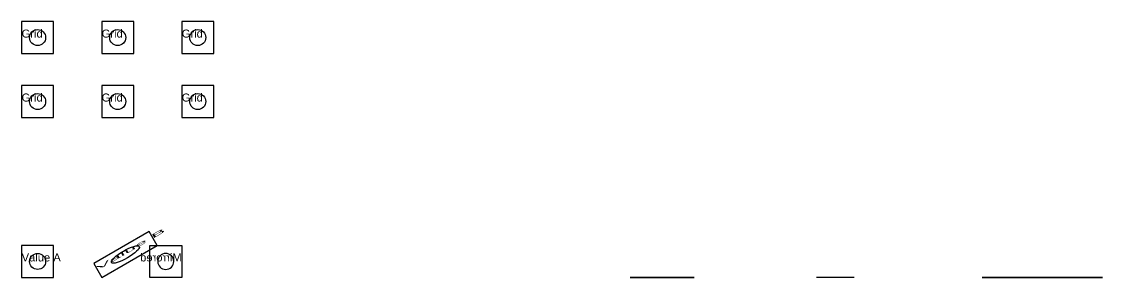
# Model space of a CAD drawing. Header units: millimetres. Extents: x -2 to 384, y -7 to 346.
# Drawn here: x 120 to 255, y 0 to 32 of the extents above; entities that cross this region are included whole.
import ezdxf

# ---------------------------------------------------------------- set-up
doc = ezdxf.new("R2010")
doc.units = ezdxf.units.MM
doc.header["$MEASUREMENT"] = 0
doc.styles.get("Standard").update_dxf_attribs({"font": 'Arial.ttf'})

# ---------------------------------------------------------------- blocks, each defined once
blk = doc.blocks.new('SYMBOL')
for p, q in [((4, 4), (0, 4)), ((0, 4), (0, 0)), ((4, 0), (4, 4)), ((0, 0), (4, 0))]:
    blk.add_line(p, q)
blk.add_circle((2, 2), 1)
blk.add_attdef('TAG1', (0, 2), '', height=1)

msp = doc.modelspace()

# ---------------------------------------------------------------- linework, layer by layer
at = {"extrusion": (0, -1, 2.22045e-16)}
msp.add_lwpolyline([(240, 5), (250, 5, 0.414213562), (255, 10), (240, 15)], format="xyb", close=True, dxfattribs=at)
msp.add_circle((200, 10), 4, dxfattribs=at)
msp.add_arc((220, 10), 4, 0, 100, dxfattribs=at)

# ---------------------------------------------------------------- block references
at = {"row_count": 2, "column_count": 3, "row_spacing": 8, "column_spacing": 10}
msp.add_blockref('SYMBOL', (120, 20), dxfattribs=at).add_auto_attribs({'TAG1': 'Grid'})
at = {"xscale": 2, "yscale": 0.5, "zscale": 2, "rotation": 30}
msp.add_blockref('SYMBOL', (130, 0), dxfattribs=at).add_auto_attribs({'TAG1': 'Value B'})
msp.add_blockref('SYMBOL', (120, 0)).add_auto_attribs({'TAG1': 'Value A'})
ref = msp.add_blockref('SYMBOL', (140, 0), dxfattribs=dict(xscale=-1))
ref.add_attrib('TAG1', 'Mirrored', (-140, 2), dxfattribs={"extrusion": (0, 0, -1), "height": 1})

# ---------------------------------------------------------------- texts
at = {"extrusion": (0, -1, 2.22045e-16)}
msp.add_text('Tilted plane', height=2, dxfattribs=at).set_placement((200, 30))

doc.saveas('drawing.dxf')
